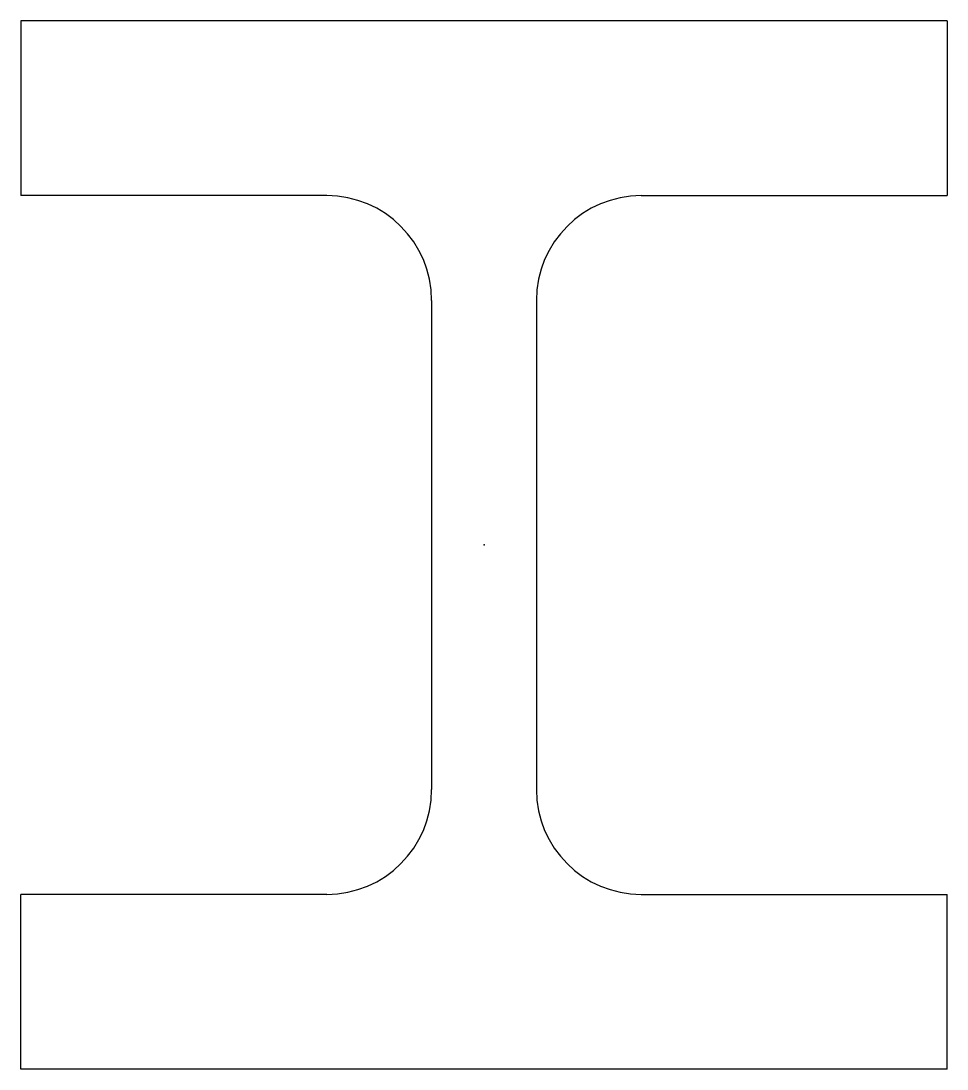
# Model space of a CAD drawing. Extents: x -53 to 53, y -120 to 0.
import ezdxf

# ---------------------------------------------------------------- set-up
doc = ezdxf.new("R2010")
doc.units = 0
doc.layers.add('KTS_EX_VIS', color=7, linetype='Continuous')

msp = doc.modelspace()

# ---------------------------------------------------------------- linework, layer by layer
at = {"layer": 'KTS_EX_VIS'}
for p, q in [((53, 0), (-53, 0)), ((-53, 0), (-53, -20)), ((53, 0), (53, -20)), ((-18, -20), (-53, -20)), ((18, -20), (53, -20)), ((-6, -32), (-6, -88)), ((6, -32), (6, -88)), ((-53, -120), (-53, -100)), ((-18, -100), (-53, -100)), ((18, -100), (53, -100)), ((53, -120), (53, -100)), ((53, -120), (-53, -120))]:
    msp.add_line(p, q, dxfattribs=at)
for centre, start, end in [((-18, -32), 0, 90), ((18, -32), 90, 180), ((-18, -88), 270, 0), ((18, -88), 180, 270)]:
    msp.add_arc(centre, 12, start, end, dxfattribs=at)
msp.add_point((0, -60), dxfattribs=at)

doc.saveas('drawing.dxf')
